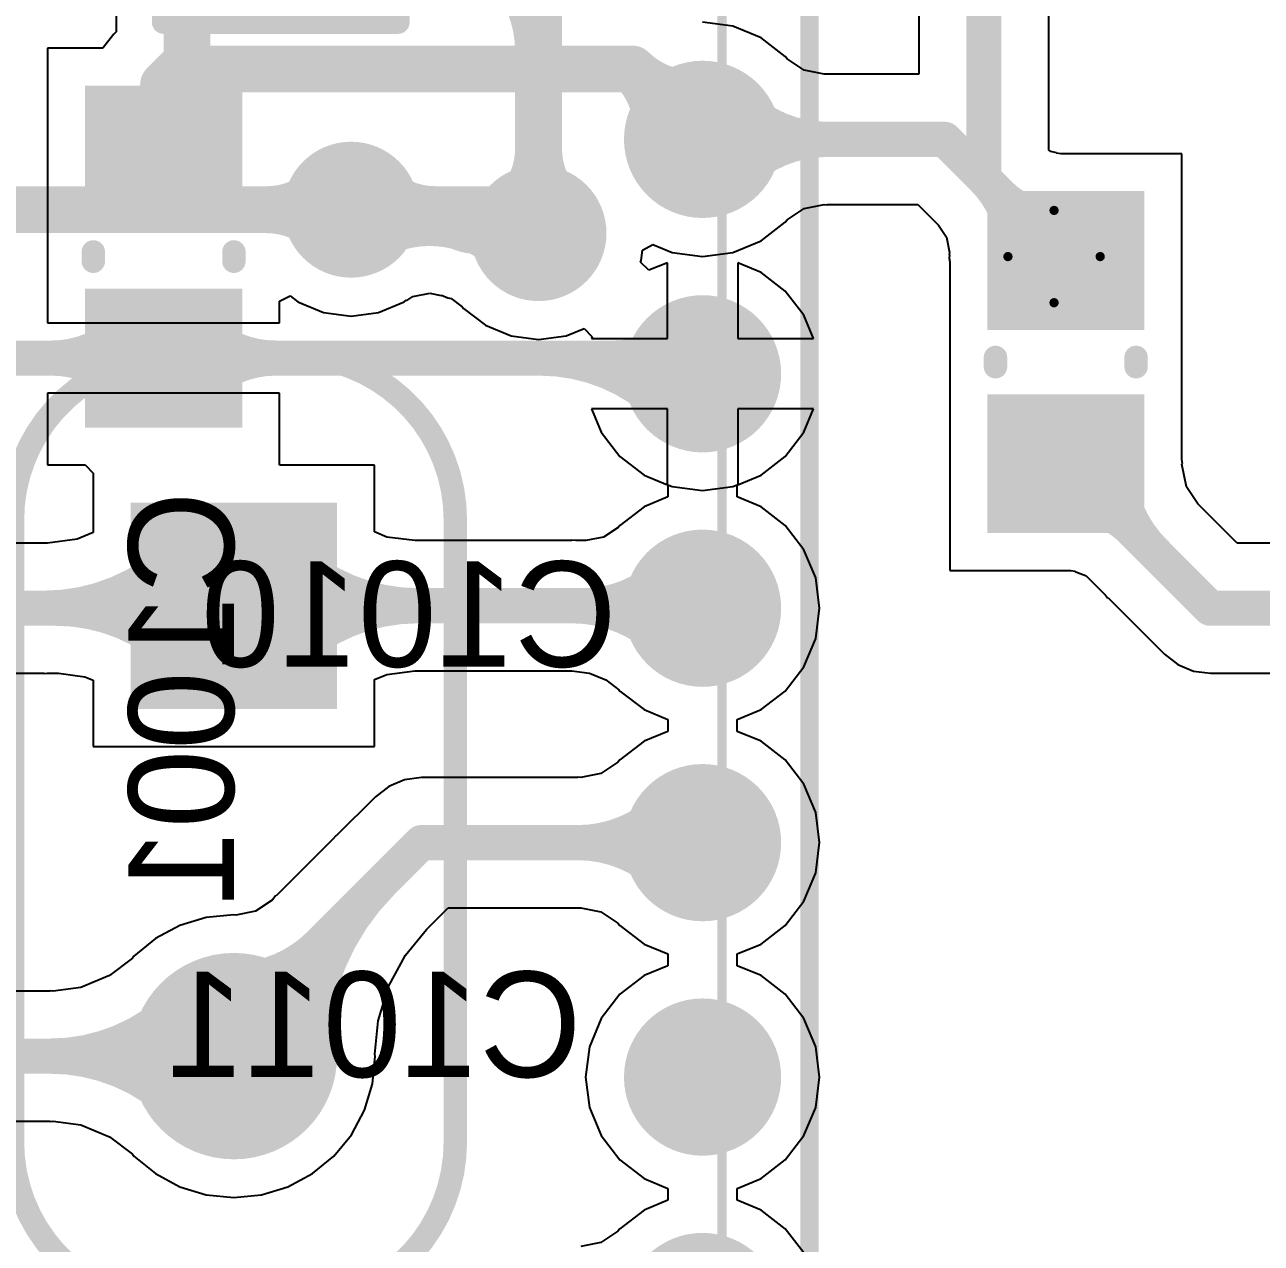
# Model space of a CAD drawing. Extents: x 41 to 201, y 4 to 127.
# Drawn here: x 104.16 to 117.56, y 52.56 to 65.76 of the extents above; entities that cross this region are included whole.
import ezdxf

# ---------------------------------------------------------------- set-up
doc = ezdxf.new("R2010")
doc.units = 0
doc.layers.get('0').update_dxf_attribs({"linetype": 'CONTINUOUS'})
for name, color, linetype in [('BOTTOMLAYER', 5, 'CONTINUOUS'), ('BOTTOMOVERLAY', 54, 'CONTINUOUS'), ('BOTTOMPASTE', 16, 'CONTINUOUS'), ('BOTTOMSOLDER', 6, 'CONTINUOUS'), ('MECHANICAL13', 56, 'CONTINUOUS'), ('MECHANICAL15', 56, 'CONTINUOUS'), ('MULTILAYER', 9, 'CONTINUOUS'), ('TOPLAYER', 1, 'CONTINUOUS'), ('TOPOVERLAY', 2, 'CONTINUOUS'), ('TOPSOLDER', 216, 'CONTINUOUS')]:
    doc.layers.add(name, color=color, linetype=linetype)

# ---------------------------------------------------------------- blocks, each defined once
blk = doc.blocks.new('DIP28_300_100__1')
at = {"layer": 'BOTTOMLAYER', "const_width": 0.75}
for points in [[(14.865, 0, 1), (15.615, 0, 1)], [(17.405, 0, 1), (18.155, 0, 1)], [(19.945, 0, 1), (20.695, 0, 1)], [(22.485, 0, 1), (23.235, 0, 1)], [(25.025, 0, 1), (25.775, 0, 1)], [(27.565, 0, 1), (28.315, 0, 1)]]:
    blk.add_lwpolyline(points, format="xyb", close=True, dxfattribs=at)
at = {"layer": 'BOTTOMSOLDER', "const_width": 0.852}
for points in [[(14.814, 0, 1), (15.666, 0, 1)], [(17.354, 0, 1), (18.206, 0, 1)], [(19.894, 0, 1), (20.746, 0, 1)], [(22.434, 0, 1), (23.286, 0, 1)], [(24.974, 0, 1), (25.826, 0, 1)], [(27.514, 0, 1), (28.366, 0, 1)]]:
    blk.add_lwpolyline(points, format="xyb", close=True, dxfattribs=at)
at = {"layer": 'MECHANICAL13', "const_width": 0.1}
blk.add_lwpolyline([(34.16, 0.21), (-1.14, 0.21)], dxfattribs=at)
at = {"layer": 'MECHANICAL15', "const_width": 0.1}
for points in [[(16.51, 3.31), (16.51, 4.31)], [(17.01, 3.81), (16.01, 3.81)]]:
    blk.add_lwpolyline(points, dxfattribs=at)
at = {"layer": 'MECHANICAL15', "const_width": 0.05}
for points in [[(16.485, 4.31, 1), (16.535, 4.31, 1)], [(15.985, 3.81, 1), (16.035, 3.81, 1)], [(16.985, 3.81, 1), (17.035, 3.81, 1)], [(16.485, 3.31, 1), (16.535, 3.31, 1)]]:
    blk.add_lwpolyline(points, format="xyb", close=True, dxfattribs=at)
at = {"layer": 'MULTILAYER', "const_width": 0.75}
for points in [[(14.865, 0, 1), (15.615, 0, 1)], [(17.405, 0, 1), (18.155, 0, 1)], [(19.945, 0, 1), (20.695, 0, 1)], [(22.485, 0, 1), (23.235, 0, 1)], [(25.025, 0, 1), (25.775, 0, 1)], [(27.565, 0, 1), (28.315, 0, 1)]]:
    blk.add_lwpolyline(points, format="xyb", close=True, dxfattribs=at)
at = {"layer": 'TOPLAYER', "const_width": 0.75}
for points in [[(14.865, 0, 1), (15.615, 0, 1)], [(17.405, 0, 1), (18.155, 0, 1)], [(19.945, 0, 1), (20.695, 0, 1)], [(22.485, 0, 1), (23.235, 0, 1)], [(25.025, 0, 1), (25.775, 0, 1)], [(27.565, 0, 1), (28.315, 0, 1)]]:
    blk.add_lwpolyline(points, format="xyb", close=True, dxfattribs=at)
at = {"layer": 'TOPOVERLAY', "const_width": 0.2}
blk.add_lwpolyline([(34.21, 1.16), (-1.19, 1.16)], dxfattribs=at)
at = {"layer": 'TOPSOLDER', "const_width": 0.852}
for points in [[(14.814, 0, 1), (15.666, 0, 1)], [(17.354, 0, 1), (18.206, 0, 1)], [(19.894, 0, 1), (20.746, 0, 1)], [(22.434, 0, 1), (23.286, 0, 1)], [(24.974, 0, 1), (25.826, 0, 1)], [(27.514, 0, 1), (28.366, 0, 1)]]:
    blk.add_lwpolyline(points, format="xyb", close=True, dxfattribs=at)
blk = doc.blocks.new('HC49_US_THT_8')
at = {"layer": 'BOTTOMLAYER', "const_width": 1.016}
blk.add_lwpolyline([(1.932, 0, 1), (2.948, 0, 1)], format="xyb", close=True, dxfattribs=at)
at = {"layer": 'BOTTOMLAYER'}
blk.add_solid([(-3.456, -1.016), (-1.424, -1.016), (-3.456, 1.016), (-1.424, 1.016)], dxfattribs=at)
at = {"layer": 'BOTTOMSOLDER', "const_width": 1.118}
blk.add_lwpolyline([(1.881, 0, 1), (2.999, 0, 1)], format="xyb", close=True, dxfattribs=at)
at = {"layer": 'BOTTOMSOLDER'}
blk.add_solid([(-3.558, -1.118), (-1.322, -1.118), (-3.558, 1.118), (-1.322, 1.118)], dxfattribs=at)
at = {"layer": 'MULTILAYER', "const_width": 1.016}
blk.add_lwpolyline([(1.932, 0, 1), (2.948, 0, 1)], format="xyb", close=True, dxfattribs=at)
at = {"layer": 'MULTILAYER'}
blk.add_solid([(-3.456, -1.016), (-1.424, -1.016), (-3.456, 1.016), (-1.424, 1.016)], dxfattribs=at)
at = {"layer": 'TOPLAYER', "const_width": 1.016}
blk.add_lwpolyline([(1.932, 0, 1), (2.948, 0, 1)], format="xyb", close=True, dxfattribs=at)
at = {"layer": 'TOPLAYER'}
blk.add_solid([(-3.456, -1.016), (-1.424, -1.016), (-3.456, 1.016), (-1.424, 1.016)], dxfattribs=at)
at = {"layer": 'TOPOVERLAY', "const_width": 0.254}
for points in [[(-5.15, 0.622, -0.414214), (-3.372, 2.4)], [(3.372, 2.4, -0.414214), (5.15, 0.622)], [(-3.372, -2.4, -0.414214), (-5.15, -0.622)], [(5.15, -0.622, -0.414214), (3.372, -2.4)]]:
    blk.add_lwpolyline(points, format="xyb", dxfattribs=at)
for points in [[(3.372, 2.4), (-3.372, 2.4)], [(-5.15, -0.622), (-5.15, 0.622)], [(5.15, -0.622), (5.15, 0.622)], [(3.372, -2.4), (-3.372, -2.4)]]:
    blk.add_lwpolyline(points, dxfattribs=at)
at = {"layer": 'TOPOVERLAY', "const_width": 0.127}
for points in [[(-3.435, 2.4, 1), (-3.308, 2.4, 1)], [(-3.435, 2.4, 1), (-3.308, 2.4, 1)], [(3.308, 2.4, 1), (3.435, 2.4, 1)], [(3.308, 2.4, 1), (3.435, 2.4, 1)], [(-5.213, 0.622, 1), (-5.086, 0.622, 1)], [(-5.213, 0.622, 1), (-5.086, 0.622, 1)], [(5.086, 0.622, 1), (5.213, 0.622, 1)], [(5.086, 0.622, 1), (5.213, 0.622, 1)], [(-5.213, -0.622, 1), (-5.086, -0.622, 1)], [(-5.213, -0.622, 1), (-5.086, -0.622, 1)], [(5.086, -0.622, 1), (5.213, -0.622, 1)], [(5.086, -0.622, 1), (5.213, -0.622, 1)], [(-3.435, -2.4, 1), (-3.308, -2.4, 1)], [(-3.435, -2.4, 1), (-3.308, -2.4, 1)], [(3.308, -2.4, 1), (3.435, -2.4, 1)], [(3.308, -2.4, 1), (3.435, -2.4, 1)]]:
    blk.add_lwpolyline(points, format="xyb", close=True, dxfattribs=at)
at = {"layer": 'TOPSOLDER', "const_width": 1.118}
blk.add_lwpolyline([(1.881, 0, 1), (2.999, 0, 1)], format="xyb", close=True, dxfattribs=at)
at = {"layer": 'TOPSOLDER'}
blk.add_solid([(-3.558, -1.118), (-1.322, -1.118), (-3.558, 1.118), (-1.322, 1.118)], dxfattribs=at)
blk = doc.blocks.new('0805C_B_15')
at = {"layer": 'BOTTOMLAYER'}
for points in [[(-0.45, -0.75), (-0.45, 0.75), (-1.75, -0.75), (-1.75, 0.75)], [(1.75, -0.75), (1.75, 0.75), (0.45, -0.75), (0.45, 0.75)]]:
    blk.add_solid(points, dxfattribs=at)
at = {"layer": 'BOTTOMOVERLAY', "const_width": 0.254}
for points in [[(-0.051, 0.762), (0.051, 0.762)], [(-0.051, -0.762), (0.051, -0.762)]]:
    blk.add_lwpolyline(points, dxfattribs=at)
at = {"layer": 'BOTTOMOVERLAY', "const_width": 0.127}
for points in [[(-0.114, 0.762, 1), (0.013, 0.762, 1)], [(-0.013, 0.762, 1), (0.114, 0.762, 1)], [(-0.114, -0.762, 1), (0.013, -0.762, 1)], [(-0.013, -0.762, 1), (0.114, -0.762, 1)]]:
    blk.add_lwpolyline(points, format="xyb", close=True, dxfattribs=at)
at = {"layer": 'BOTTOMPASTE'}
for points in [[(-0.45, -0.75), (-0.45, 0.75), (-1.75, -0.75), (-1.75, 0.75)], [(1.75, -0.75), (1.75, 0.75), (0.45, -0.75), (0.45, 0.75)]]:
    blk.add_solid(points, dxfattribs=at)
at = {"layer": 'BOTTOMSOLDER'}
for points in [[(-0.348, -0.852), (-0.348, 0.852), (-1.852, -0.852), (-1.852, 0.852)], [(1.852, -0.852), (1.852, 0.852), (0.348, -0.852), (0.348, 0.852)]]:
    blk.add_solid(points, dxfattribs=at)
blk = doc.blocks.new('0805L_B_20')
at = {"layer": 'BOTTOMLAYER'}
for points in [[(-0.45, -0.75), (-0.45, 0.75), (-1.75, -0.75), (-1.75, 0.75)], [(1.75, -0.75), (1.75, 0.75), (0.45, -0.75), (0.45, 0.75)]]:
    blk.add_solid(points, dxfattribs=at)
at = {"layer": 'BOTTOMOVERLAY', "const_width": 0.254}
for points in [[(0.051, 0.762), (-0.051, 0.762)], [(0.051, -0.762), (-0.051, -0.762)]]:
    blk.add_lwpolyline(points, dxfattribs=at)
at = {"layer": 'BOTTOMOVERLAY', "const_width": 0.127}
for points in [[(-0.114, 0.762, 1), (0.013, 0.762, 1)], [(-0.013, 0.762, 1), (0.114, 0.762, 1)], [(-0.114, -0.762, 1), (0.013, -0.762, 1)], [(-0.013, -0.762, 1), (0.114, -0.762, 1)]]:
    blk.add_lwpolyline(points, format="xyb", close=True, dxfattribs=at)
at = {"layer": 'BOTTOMPASTE'}
for points in [[(-0.45, -0.75), (-0.45, 0.75), (-1.75, -0.75), (-1.75, 0.75)], [(1.75, -0.75), (1.75, 0.75), (0.45, -0.75), (0.45, 0.75)]]:
    blk.add_solid(points, dxfattribs=at)
at = {"layer": 'BOTTOMSOLDER'}
for points in [[(-0.348, -0.852), (-0.348, 0.852), (-1.852, -0.852), (-1.852, 0.852)], [(1.852, -0.852), (1.852, 0.852), (0.348, -0.852), (0.348, 0.852)]]:
    blk.add_solid(points, dxfattribs=at)
blk = doc.blocks.new('H______6_1_8_5___47')
at = {"layer": 'TOPOVERLAY', "const_width": 0.254}
for points in [[(13.97, 1.27), (1.27, 1.27)], [(13.97, -1.27), (13.97, 1.27)], [(13.97, -1.27), (1.27, -1.27)]]:
    blk.add_lwpolyline(points, dxfattribs=at)
at = {"layer": 'TOPOVERLAY', "const_width": 0.127}
for points in [[(13.9065, 1.27, 1), (14.0335, 1.27, 1)], [(13.9065, 1.27, 1), (14.0335, 1.27, 1)], [(13.9065, -1.27, 1), (14.0335, -1.27, 1)], [(13.9065, -1.27, 1), (14.0335, -1.27, 1)]]:
    blk.add_lwpolyline(points, format="xyb", close=True, dxfattribs=at)

msp = doc.modelspace()

# ---------------------------------------------------------------- linework, layer by layer
at = {"layer": 'BOTTOMLAYER'}
for p, q in [((113.849, 76.228), (113.849, 65.221)), ((115.259, 64.398), (115.259, 76.228)), ((105.149, 66.04), (105.149, 65.68)), ((105.149, 65.68), (105.121, 65.651)), ((111.834, 65.742), (111.506, 65.785)), ((112.14, 65.615), (111.834, 65.742)), ((105.121, 65.651), (105.007, 65.504)), ((112.403, 65.413), (112.14, 65.615)), ((105.007, 65.504), (104.406, 65.504)), ((104.406, 65.504), (104.406, 63.188)), ((112.423, 65.387), (112.403, 65.413)), ((112.607, 65.264), (112.423, 65.387)), ((112.824, 65.221), (112.607, 65.264)), ((112.857, 65.224), (112.824, 65.221)), ((112.857, 65.221), (112.857, 65.224)), ((113.849, 65.221), (112.857, 65.221)), ((115.282, 64.383), (115.259, 64.398)), ((115.343, 64.371), (115.282, 64.383)), ((115.343, 64.367), (115.343, 64.371)), ((115.389, 64.361), (115.343, 64.367)), ((116.701, 64.361), (115.389, 64.361)), ((116.701, 62.045), (116.701, 64.361)), ((112.607, 63.768), (112.824, 63.811)), ((112.824, 63.811), (112.857, 63.808)), ((112.857, 63.808), (112.857, 63.811)), ((112.857, 63.811), (113.838, 63.811)), ((113.838, 63.811), (114.056, 63.594)), ((112.423, 63.645), (112.607, 63.768)), ((112.14, 63.417), (112.403, 63.619)), ((112.403, 63.619), (112.423, 63.645)), ((114.056, 63.594), (114.056, 63.594)), ((114.056, 63.594), (114.062, 63.588)), ((114.062, 63.588), (114.15, 63.455)), ((111.834, 63.29), (112.14, 63.417)), ((114.15, 63.455), (114.183, 63.291)), ((110.842, 63.202), (110.856, 63.314)), ((110.856, 63.314), (110.966, 63.378)), ((110.966, 63.378), (111.178, 63.29)), ((111.178, 63.29), (111.506, 63.247)), ((111.506, 63.247), (111.834, 63.29)), ((114.183, 63.291), (114.178, 63.267)), ((114.178, 63.267), (114.178, 63.267)), ((114.178, 63.267), (114.184, 63.261)), ((104.406, 63.188), (104.406, 62.527)), ((110.835, 63.187), (110.842, 63.202)), ((110.925, 63.097), (110.835, 63.187)), ((111.125, 63.18), (110.925, 63.097)), ((111.125, 62.357), (111.125, 63.18)), ((112.14, 63.075), (111.887, 63.18)), ((111.887, 63.18), (111.887, 62.357)), ((114.184, 63.261), (114.18, 63.228)), ((114.18, 63.228), (114.185, 63.188)), ((114.185, 63.188), (114.185, 62.045)), ((112.403, 62.873), (112.14, 63.075)), ((112.605, 62.61), (112.403, 62.873)), ((106.922, 62.764), (107.036, 62.82)), ((106.922, 62.527), (106.922, 62.764)), ((107.036, 62.82), (107.12, 62.756)), ((107.12, 62.756), (107.398, 62.64)), ((107.994, 62.64), (108.272, 62.756)), ((108.272, 62.756), (108.294, 62.772)), ((108.294, 62.772), (108.302, 62.77)), ((108.302, 62.77), (108.366, 62.813)), ((108.302, 62.77), (108.302, 62.77)), ((108.366, 62.813), (108.55, 62.85)), ((108.55, 62.85), (108.672, 62.825)), ((108.672, 62.825), (108.676, 62.827)), ((108.672, 62.825), (108.672, 62.825)), ((108.672, 62.825), (108.672, 62.825)), ((108.672, 62.825), (108.672, 62.825)), ((108.672, 62.825), (108.672, 62.825)), ((108.672, 62.825), (108.672, 62.825)), ((108.676, 62.827), (108.676, 62.827)), ((108.676, 62.827), (108.746, 62.798)), ((108.746, 62.798), (108.781, 62.793)), ((108.781, 62.793), (108.899, 62.703)), ((107.398, 62.64), (107.696, 62.601)), ((107.696, 62.601), (107.994, 62.64)), ((108.899, 62.703), (108.913, 62.685)), ((108.913, 62.685), (109.152, 62.502)), ((112.71, 62.357), (112.605, 62.61)), ((104.406, 62.527), (106.922, 62.527)), ((109.152, 62.502), (109.43, 62.386)), ((110.026, 62.386), (110.221, 62.467)), ((110.221, 62.467), (110.31, 62.377)), ((109.43, 62.386), (109.728, 62.347)), ((109.728, 62.347), (110.026, 62.386)), ((110.31, 62.377), (110.302, 62.357)), ((110.302, 62.357), (111.125, 62.357)), ((111.887, 62.357), (112.71, 62.357)), ((114.185, 62.045), (114.185, 59.845)), ((116.701, 61.049), (116.701, 62.045)), ((106.922, 61.765), (104.406, 61.765)), ((104.406, 61.765), (104.406, 60.988)), ((106.922, 61.077), (106.922, 61.765)), ((111.125, 61.595), (110.302, 61.595)), ((110.302, 61.595), (110.407, 61.342)), ((111.125, 60.772), (111.125, 61.595)), ((112.71, 61.595), (111.887, 61.595)), ((111.887, 61.595), (111.887, 60.772)), ((112.605, 61.342), (112.71, 61.595)), ((110.407, 61.342), (110.609, 61.079)), ((112.403, 61.079), (112.605, 61.342)), ((104.406, 60.988), (104.812, 60.988)), ((104.812, 60.988), (104.902, 60.898)), ((106.922, 60.988), (106.922, 61.077)), ((106.922, 61.077), (106.922, 61.077)), ((106.922, 61.077), (106.922, 61.077)), ((106.923, 60.987), (106.922, 60.988)), ((107.95, 60.987), (106.923, 60.987)), ((107.95, 60.263), (107.95, 60.987)), ((110.609, 61.079), (110.872, 60.877)), ((112.14, 60.877), (112.403, 61.079)), ((116.707, 61.003), (116.701, 61.049)), ((116.702, 60.997), (116.707, 61.003)), ((116.751, 60.753), (116.702, 60.997)), ((116.707, 61.003), (116.707, 61.003)), ((104.902, 60.898), (104.902, 60.255)), ((110.872, 60.877), (111.125, 60.772)), ((111.887, 60.772), (112.14, 60.877)), ((111.178, 60.75), (111.131, 60.769)), ((111.131, 60.769), (111.131, 60.642)), ((111.506, 60.707), (111.178, 60.75)), ((111.834, 60.75), (111.506, 60.707)), ((111.881, 60.769), (111.834, 60.75)), ((111.881, 60.642), (111.881, 60.769)), ((116.875, 60.567), (116.751, 60.753)), ((111.131, 60.642), (110.872, 60.535)), ((112.14, 60.535), (111.881, 60.642)), ((110.872, 60.535), (110.609, 60.333)), ((112.403, 60.333), (112.14, 60.535)), ((117.302, 60.141), (116.875, 60.567)), ((110.609, 60.333), (110.592, 60.312)), ((112.605, 60.07), (112.403, 60.333)), ((104.727, 60.183), (104.407, 60.141)), ((104.902, 60.255), (104.727, 60.183)), ((108.084, 60.207), (107.95, 60.263)), ((108.386, 60.168), (108.084, 60.207)), ((110.434, 60.206), (110.241, 60.168)), ((110.592, 60.312), (110.434, 60.206)), ((104.407, 60.141), (103.774, 60.141)), ((108.39, 60.168), (108.386, 60.168)), ((108.419, 60.17), (108.39, 60.168)), ((108.419, 60.168), (108.419, 60.17)), ((110.09, 60.168), (108.419, 60.168)), ((110.134, 60.168), (110.09, 60.172)), ((110.09, 60.172), (110.09, 60.168)), ((110.241, 60.168), (110.134, 60.168)), ((112.732, 59.764), (112.605, 60.07)), ((117.775, 60.141), (117.302, 60.141)), ((114.185, 59.845), (115.497, 59.845)), ((115.497, 59.845), (115.543, 59.839)), ((115.543, 59.839), (115.543, 59.835)), ((115.543, 59.835), (115.543, 59.835)), ((115.543, 59.835), (115.543, 59.835)), ((115.543, 59.835), (115.543, 59.835)), ((115.543, 59.835), (115.543, 59.835)), ((115.543, 59.835), (115.543, 59.835)), ((115.543, 59.835), (115.543, 59.835)), ((115.543, 59.835), (115.571, 59.824)), ((115.571, 59.824), (115.656, 59.789)), ((115.656, 59.789), (115.656, 59.789)), ((115.656, 59.789), (115.656, 59.789)), ((115.656, 59.789), (115.656, 59.789)), ((115.656, 59.789), (115.656, 59.789)), ((115.656, 59.789), (115.661, 59.789)), ((115.661, 59.789), (115.661, 59.789)), ((115.661, 59.789), (115.872, 59.578)), ((112.775, 59.436), (112.732, 59.764)), ((115.872, 59.578), (115.897, 59.547)), ((115.897, 59.547), (115.897, 59.547)), ((115.897, 59.547), (115.903, 59.547)), ((115.903, 59.547), (116.512, 58.938)), ((112.732, 59.108), (112.775, 59.436)), ((112.605, 58.802), (112.732, 59.108)), ((116.512, 58.938), (116.658, 58.826)), ((103.774, 58.731), (104.368, 58.731)), ((104.368, 58.731), (104.368, 58.729)), ((104.368, 58.729), (104.401, 58.731)), ((104.401, 58.731), (104.526, 58.731)), ((104.526, 58.731), (104.809, 58.694)), ((107.95, 58.663), (108.084, 58.719)), ((108.084, 58.719), (108.386, 58.758)), ((108.386, 58.758), (108.39, 58.758)), ((108.39, 58.758), (108.419, 58.756)), ((108.419, 58.756), (108.419, 58.758)), ((108.419, 58.758), (110.09, 58.758)), ((110.09, 58.758), (110.09, 58.758)), ((110.09, 58.758), (110.281, 58.733)), ((110.281, 58.733), (110.459, 58.659)), ((112.403, 58.539), (112.605, 58.802)), ((116.658, 58.826), (116.828, 58.755)), ((116.828, 58.755), (117.01, 58.731)), ((117.01, 58.731), (117.775, 58.731)), ((104.809, 58.694), (104.902, 58.656)), ((104.902, 58.656), (104.902, 57.939)), ((107.95, 57.939), (107.95, 58.663)), ((110.459, 58.659), (110.598, 58.552)), ((110.598, 58.552), (110.609, 58.539)), ((110.609, 58.539), (110.872, 58.337)), ((112.14, 58.337), (112.403, 58.539)), ((110.872, 58.337), (111.131, 58.229)), ((111.881, 58.229), (112.14, 58.337)), ((111.131, 58.229), (111.131, 58.102)), ((111.881, 58.102), (111.881, 58.229)), ((111.131, 58.102), (110.872, 57.995)), ((112.14, 57.995), (111.881, 58.102)), ((104.902, 57.939), (107.95, 57.939)), ((110.872, 57.995), (110.609, 57.793)), ((112.403, 57.793), (112.14, 57.995)), ((110.609, 57.793), (110.589, 57.767)), ((112.605, 57.53), (112.403, 57.793)), ((110.405, 57.644), (110.188, 57.601)), ((110.589, 57.767), (110.405, 57.644)), ((108.106, 57.506), (107.96, 57.394)), ((108.276, 57.577), (108.106, 57.506)), ((108.458, 57.601), (108.276, 57.577)), ((110.155, 57.601), (108.458, 57.601)), ((110.188, 57.601), (110.155, 57.604)), ((110.155, 57.604), (110.155, 57.601)), ((112.732, 57.224), (112.605, 57.53)), ((107.96, 57.394), (107.536, 56.97)), ((112.775, 56.896), (112.732, 57.224)), ((107.533, 56.973), (107.496, 56.931)), ((107.536, 56.97), (107.533, 56.973)), ((107.496, 56.931), (106.885, 56.32)), ((112.732, 56.568), (112.775, 56.896)), ((112.605, 56.262), (112.732, 56.568)), ((106.881, 56.324), (106.843, 56.278)), ((106.885, 56.32), (106.881, 56.324)), ((106.839, 56.273), (106.661, 56.155)), ((106.843, 56.278), (106.839, 56.273)), ((108.512, 55.954), (108.75, 56.191)), ((108.75, 56.191), (110.155, 56.191)), ((110.155, 56.191), (110.155, 56.188)), ((110.155, 56.188), (110.188, 56.191)), ((110.188, 56.191), (110.405, 56.148)), ((112.403, 55.999), (112.605, 56.262)), ((106.127, 56.085), (105.84, 55.998)), ((106.426, 56.114), (106.127, 56.085)), ((106.448, 56.112), (106.426, 56.114)), ((106.661, 56.155), (106.448, 56.112)), ((110.405, 56.148), (110.589, 56.025)), ((105.84, 55.998), (105.575, 55.856)), ((108.285, 55.677), (108.512, 55.954)), ((110.589, 56.025), (110.609, 55.999)), ((110.609, 55.999), (110.872, 55.797)), ((112.14, 55.797), (112.403, 55.999)), ((105.575, 55.856), (105.343, 55.666)), ((110.872, 55.797), (111.131, 55.69)), ((111.881, 55.69), (112.14, 55.797)), ((105.327, 55.646), (105.079, 55.456)), ((105.343, 55.666), (105.327, 55.646)), ((108.103, 55.337), (108.285, 55.677)), ((111.131, 55.69), (111.131, 55.562)), ((111.881, 55.562), (111.881, 55.69)), ((111.131, 55.562), (110.872, 55.455)), ((112.14, 55.455), (111.881, 55.562)), ((105.079, 55.456), (104.768, 55.327)), ((110.872, 55.455), (110.609, 55.253)), ((112.403, 55.253), (112.14, 55.455)), ((104.433, 55.288), (103.832, 55.288)), ((104.462, 55.288), (104.433, 55.29)), ((104.433, 55.29), (104.433, 55.288)), ((104.466, 55.288), (104.462, 55.288)), ((104.768, 55.327), (104.466, 55.288)), ((107.991, 54.967), (108.103, 55.337)), ((110.609, 55.253), (110.407, 54.99)), ((112.605, 54.99), (112.403, 55.253)), ((107.955, 54.604), (107.991, 54.967)), ((110.407, 54.99), (110.28, 54.684)), ((112.732, 54.684), (112.605, 54.99)), ((107.928, 54.284), (107.957, 54.583)), ((107.957, 54.583), (107.955, 54.604)), ((110.28, 54.684), (110.237, 54.356)), ((112.775, 54.356), (112.732, 54.684)), ((107.841, 53.997), (107.928, 54.284)), ((110.237, 54.356), (110.28, 54.028)), ((112.732, 54.028), (112.775, 54.356)), ((110.28, 54.028), (110.407, 53.722)), ((112.605, 53.722), (112.732, 54.028)), ((107.699, 53.732), (107.841, 53.997)), ((103.856, 53.878), (104.433, 53.878)), ((104.433, 53.878), (104.433, 53.876)), ((104.433, 53.876), (104.462, 53.878)), ((104.462, 53.878), (104.466, 53.878)), ((104.466, 53.878), (104.768, 53.839)), ((104.768, 53.839), (105.079, 53.71)), ((105.079, 53.71), (105.327, 53.52)), ((107.509, 53.5), (107.699, 53.732)), ((110.407, 53.722), (110.609, 53.459)), ((112.403, 53.459), (112.605, 53.722)), ((105.327, 53.52), (105.343, 53.5)), ((105.343, 53.5), (105.575, 53.31)), ((107.277, 53.31), (107.509, 53.5)), ((110.609, 53.459), (110.872, 53.257)), ((112.14, 53.257), (112.403, 53.459)), ((105.575, 53.31), (105.84, 53.168)), ((107.012, 53.168), (107.277, 53.31)), ((110.872, 53.257), (111.131, 53.15)), ((111.881, 53.15), (112.14, 53.257)), ((105.84, 53.168), (106.127, 53.081)), ((106.127, 53.081), (106.426, 53.052)), ((106.426, 53.052), (106.725, 53.081)), ((106.725, 53.081), (107.012, 53.168)), ((111.131, 53.15), (111.131, 53.022)), ((111.881, 53.022), (111.881, 53.15)), ((111.131, 53.022), (110.872, 52.915)), ((112.14, 52.915), (111.881, 53.022)), ((110.872, 52.915), (110.609, 52.713)), ((112.403, 52.713), (112.14, 52.915)), ((110.589, 52.687), (110.405, 52.564)), ((110.609, 52.713), (110.589, 52.687)), ((112.605, 52.45), (112.403, 52.713)), ((110.405, 52.564), (110.188, 52.521))]:
    msp.add_line(p, q, dxfattribs=at)
for points, const_width in [([(114.554, 64.092), (114.554, 77.386)], 0.381), ([(105.918, 65.362), (105.918, 66.04)], 0.508), ([(105.834, 65.278), (105.918, 65.362)], 0.508), ([(105.664, 65.108), (105.834, 65.278)], 0.508), ([(105.834, 65.278), (110.744, 65.278)], 0.508), ([(110.744, 65.278), (111.506, 64.516)], 0.508), ([(105.664, 64.346), (105.664, 65.108)], 0.508), ([(111.506, 64.516), (114.13, 64.516)], 0.381), ([(114.13, 64.516), (114.554, 64.092)], 0.381), ([(114.554, 64.092), (115.443, 63.203)], 0.381), ([(107.696, 63.754), (109.474, 63.754)], 0.508), ([(102.616, 62.146), (105.664, 62.146)], 0.381), ([(105.664, 62.146), (111.336, 62.146)], 0.381), ([(111.336, 62.146), (111.506, 61.976)], 0.381), ([(115.443, 61.003), (117.01, 59.436)], 0.381), ([(106.426, 59.463), (111.479, 59.463)], 0.381), ([(102.616, 59.436), (106.399, 59.436)], 0.381), ([(117.01, 59.436), (119.126, 59.436)], 0.381), ([(106.426, 54.864), (108.458, 56.896)], 0.381), ([(108.458, 56.896), (111.506, 56.896)], 0.381), ([(102.77, 54.583), (106.426, 54.583)], 0.381)]:
    msp.add_lwpolyline(points, dxfattribs=dict(at, const_width=const_width))
for points, const_width in [([(105.791, 65.362, 1), (106.045, 65.362, 1)], 0.254), ([(105.791, 65.362, 1), (106.045, 65.362, 1)], 0.254), ([(105.707, 65.278, 1), (105.961, 65.278, 1)], 0.254), ([(105.707, 65.278, 1), (105.961, 65.278, 1)], 0.254), ([(105.707, 65.278, 1), (105.961, 65.278, 1)], 0.254), ([(110.617, 65.278, 1), (110.871, 65.278, 1)], 0.254), ([(110.617, 65.278, 1), (110.871, 65.278, 1)], 0.254), ([(110.617, 65.278, 1), (110.871, 65.278, 1)], 0.254), ([(110.617, 65.278, 1), (110.871, 65.278, 1)], 0.254), ([(110.617, 65.278, 1), (110.871, 65.278, 1)], 0.254), ([(110.617, 65.278, 1), (110.871, 65.278, 1)], 0.254), ([(110.617, 65.278, 1), (110.871, 65.278, 1)], 0.254), ([(110.617, 65.278, 1), (110.871, 65.278, 1)], 0.254), ([(110.617, 65.278, 1), (110.871, 65.278, 1)], 0.254), ([(110.617, 65.278, 1), (110.871, 65.278, 1)], 0.254), ([(105.537, 65.108, 1), (105.791, 65.108, 1)], 0.254), ([(105.537, 65.108, 1), (105.791, 65.108, 1)], 0.254), ([(105.537, 65.108, 1), (105.791, 65.108, 1)], 0.254), ([(105.537, 65.108, 1), (105.791, 65.108, 1)], 0.254), ([(105.537, 65.108, 1), (105.791, 65.108, 1)], 0.254), ([(105.537, 65.108, 1), (105.791, 65.108, 1)], 0.254), ([(111.338, 65.01, 1), (111.592, 65.01, 1)], 0.254), ([(111.341, 65.011, 1), (111.595, 65.011, 1)], 0.254), ([(111.341, 65.011, 1), (111.595, 65.011, 1)], 0.254), ([(111.344, 65.011, 1), (111.598, 65.011, 1)], 0.254), ([(111.806, 64.912, 1), (111.997, 64.912, 1)], 0.191), ([(105.309, 64.67, 1), (105.563, 64.67, 1)], 0.254), ([(105.309, 64.67, 1), (105.563, 64.67, 1)], 0.254), ([(105.765, 64.67, 1), (106.019, 64.67, 1)], 0.254), ([(105.765, 64.67, 1), (106.019, 64.67, 1)], 0.254), ([(110.884, 64.554, 1), (111.138, 64.554, 1)], 0.254), ([(110.884, 64.554, 1), (111.138, 64.554, 1)], 0.254), ([(110.884, 64.551, 1), (111.138, 64.551, 1)], 0.254), ([(110.885, 64.557, 1), (111.139, 64.557, 1)], 0.254), ([(111.379, 64.516, 1), (111.633, 64.516, 1)], 0.254), ([(111.411, 64.516, 1), (111.601, 64.516, 1)], 0.191), ([(112.761, 64.516, 1), (112.952, 64.516, 1)], 0.191), ([(112.761, 64.516, 1), (112.952, 64.516, 1)], 0.191), ([(114.035, 64.516, 1), (114.225, 64.516, 1)], 0.191), ([(114.035, 64.516, 1), (114.225, 64.516, 1)], 0.191), ([(105.537, 64.346, 1), (105.791, 64.346, 1)], 0.254), ([(107.379, 63.754, 1), (108.013, 63.754, 1)], 0.635), ([(107.838, 64.023, 1), (108.092, 64.023, 1)], 0.254), ([(107.838, 64.023, 1), (108.092, 64.023, 1)], 0.254), ([(111.806, 64.12, 1), (111.997, 64.12, 1)], 0.191), ([(114.459, 64.092, 1), (114.649, 64.092, 1)], 0.191), ([(114.459, 64.092, 1), (114.649, 64.092, 1)], 0.191), ([(114.459, 64.092, 1), (114.649, 64.092, 1)], 0.191), ([(114.459, 64.092, 1), (114.649, 64.092, 1)], 0.191), ([(109.41, 63.5, 1), (110.046, 63.5, 1)], 0.635), ([(114.634, 63.917, 1), (114.825, 63.917, 1)], 0.191), ([(107.569, 63.754, 1), (107.823, 63.754, 1)], 0.254), ([(108.068, 63.754, 1), (108.322, 63.754, 1)], 0.254), ([(108.068, 63.754, 1), (108.322, 63.754, 1)], 0.254), ([(108.489, 63.754, 1), (108.743, 63.754, 1)], 0.254), ([(108.489, 63.754, 1), (108.743, 63.754, 1)], 0.254), ([(108.489, 63.754, 1), (108.743, 63.754, 1)], 0.254), ([(108.489, 63.754, 1), (108.743, 63.754, 1)], 0.254), ([(109.287, 63.716, 1), (109.541, 63.716, 1)], 0.254), ([(109.347, 63.754, 1), (109.601, 63.754, 1)], 0.254), ([(108.715, 63.587, 1), (108.969, 63.587, 1)], 0.254), ([(108.745, 63.572, 1), (108.999, 63.572, 1)], 0.254), ([(108.745, 63.572, 1), (108.999, 63.572, 1)], 0.254), ([(108.745, 63.572, 1), (108.999, 63.572, 1)], 0.254), ([(115.248, 63.662, 1), (115.438, 63.662, 1)], 0.191), ([(107.769, 63.43, 1), (108.023, 63.43, 1)], 0.254), ([(107.769, 63.43, 1), (108.023, 63.43, 1)], 0.254), ([(107.769, 63.43, 1), (108.023, 63.43, 1)], 0.254), ([(107.838, 63.485, 1), (108.092, 63.485, 1)], 0.254), ([(107.838, 63.485, 1), (108.092, 63.485, 1)], 0.254), ([(109.332, 63.231, 1), (109.586, 63.231, 1)], 0.254), ([(109.332, 63.231, 1), (109.586, 63.231, 1)], 0.254), ([(114.789, 63.228, 1), (114.979, 63.228, 1)], 0.191), ([(115.348, 63.203, 1), (115.538, 63.203, 1)], 0.191), ([(105.144, 62.471, 1), (105.334, 62.471, 1)], 0.191), ([(105.144, 62.471, 1), (105.334, 62.471, 1)], 0.191), ([(105.994, 62.471, 1), (106.184, 62.471, 1)], 0.191), ([(105.994, 62.471, 1), (106.184, 62.471, 1)], 0.191), ([(111.015, 62.372, 1), (111.206, 62.372, 1)], 0.191), ([(111.015, 62.372, 1), (111.206, 62.372, 1)], 0.191), ([(104.359, 62.146, 1), (104.55, 62.146, 1)], 0.191), ([(104.359, 62.146, 1), (104.55, 62.146, 1)], 0.191), ([(104.359, 62.146, 1), (104.55, 62.146, 1)], 0.191), ([(104.359, 62.146, 1), (104.55, 62.146, 1)], 0.191), ([(105.569, 62.146, 1), (105.759, 62.146, 1)], 0.191), ([(105.569, 62.146, 1), (105.759, 62.146, 1)], 0.191), ([(106.778, 62.146, 1), (106.969, 62.146, 1)], 0.191), ([(106.778, 62.146, 1), (106.969, 62.146, 1)], 0.191), ([(106.778, 62.146, 1), (106.969, 62.146, 1)], 0.191), ([(106.778, 62.146, 1), (106.969, 62.146, 1)], 0.191), ([(109.65, 62.146, 1), (109.84, 62.146, 1)], 0.191), ([(109.65, 62.146, 1), (109.84, 62.146, 1)], 0.191), ([(110.47, 62.146, 1), (110.661, 62.146, 1)], 0.191), ([(110.47, 62.146, 1), (110.661, 62.146, 1)], 0.191), ([(110.569, 62.146, 1), (110.76, 62.146, 1)], 0.191), ([(110.569, 62.146, 1), (110.76, 62.146, 1)], 0.191), ([(111.241, 62.146, 1), (111.431, 62.146, 1)], 0.191), ([(111.241, 62.146, 1), (111.431, 62.146, 1)], 0.191), ([(111.411, 61.976, 1), (111.601, 61.976, 1)], 0.191), ([(105.144, 61.821, 1), (105.334, 61.821, 1)], 0.191), ([(105.144, 61.821, 1), (105.334, 61.821, 1)], 0.191), ([(105.994, 61.821, 1), (106.184, 61.821, 1)], 0.191), ([(105.994, 61.821, 1), (106.184, 61.821, 1)], 0.191), ([(111.285, 61.85, 1), (111.475, 61.85, 1)], 0.191), ([(111.285, 61.85, 1), (111.475, 61.85, 1)], 0.191), ([(111.015, 61.58, 1), (111.206, 61.58, 1)], 0.191), ([(111.015, 61.58, 1), (111.206, 61.58, 1)], 0.191), ([(115.348, 61.003, 1), (115.538, 61.003, 1)], 0.191), ([(115.907, 61.003, 1), (116.098, 61.003, 1)], 0.191), ([(115.448, 60.544, 1), (115.638, 60.544, 1)], 0.191), ([(116.061, 60.289, 1), (116.252, 60.289, 1)], 0.191), ([(105.747, 60.047, 1), (105.938, 60.047, 1)], 0.191), ([(106.914, 60.047, 1), (107.105, 60.047, 1)], 0.191), ([(116.303, 60.048, 1), (116.493, 60.048, 1)], 0.191), ([(106.016, 59.777, 1), (106.207, 59.777, 1)], 0.191), ([(106.645, 59.777, 1), (106.836, 59.777, 1)], 0.191), ([(111.015, 59.832, 1), (111.206, 59.832, 1)], 0.191), ([(106.331, 59.463, 1), (106.521, 59.463, 1)], 0.191), ([(107.404, 59.463, 1), (107.594, 59.463, 1)], 0.191), ([(107.404, 59.463, 1), (107.594, 59.463, 1)], 0.191), ([(108.324, 59.463, 1), (108.514, 59.463, 1)], 0.191), ([(108.324, 59.463, 1), (108.514, 59.463, 1)], 0.191), ([(109.995, 59.463, 1), (110.185, 59.463, 1)], 0.191), ([(110.125, 59.463, 1), (110.316, 59.463, 1)], 0.191), ([(111.384, 59.463, 1), (111.574, 59.463, 1)], 0.191), ([(104.273, 59.436, 1), (104.463, 59.436, 1)], 0.191), ([(104.403, 59.436, 1), (104.594, 59.436, 1)], 0.191), ([(105.192, 59.436, 1), (105.383, 59.436, 1)], 0.191), ([(106.304, 59.436, 1), (106.494, 59.436, 1)], 0.191), ([(116.915, 59.436, 1), (117.105, 59.436, 1)], 0.191), ([(116.915, 59.436, 1), (117.105, 59.436, 1)], 0.191), ([(106.645, 59.149, 1), (106.836, 59.149, 1)], 0.191), ([(111.015, 59.04, 1), (111.206, 59.04, 1)], 0.191), ([(105.747, 58.879, 1), (105.938, 58.879, 1)], 0.191), ([(106.914, 58.879, 1), (107.105, 58.879, 1)], 0.191), ([(111.015, 57.292, 1), (111.206, 57.292, 1)], 0.191), ([(108.363, 56.896, 1), (108.553, 56.896, 1)], 0.191), ([(108.363, 56.896, 1), (108.553, 56.896, 1)], 0.191), ([(110.06, 56.896, 1), (110.251, 56.896, 1)], 0.191), ([(110.06, 56.896, 1), (110.251, 56.896, 1)], 0.191), ([(111.411, 56.896, 1), (111.601, 56.896, 1)], 0.191), ([(107.939, 56.472, 1), (108.129, 56.472, 1)], 0.191), ([(111.015, 56.5, 1), (111.206, 56.5, 1)], 0.191), ([(107.26, 55.794, 1), (107.451, 55.794, 1)], 0.191), ([(107.288, 55.822, 1), (107.479, 55.822, 1)], 0.191), ([(106.331, 55.408, 1), (106.521, 55.408, 1)], 0.191), ([(105.747, 55.167, 1), (105.938, 55.167, 1)], 0.191), ([(106.016, 54.897, 1), (106.207, 54.897, 1)], 0.191), ([(106.331, 54.864, 1), (106.521, 54.864, 1)], 0.191), ([(104.338, 54.583, 1), (104.528, 54.583, 1)], 0.191), ([(104.338, 54.583, 1), (104.528, 54.583, 1)], 0.191), ([(105.258, 54.583, 1), (105.448, 54.583, 1)], 0.191), ([(105.258, 54.583, 1), (105.448, 54.583, 1)], 0.191), ([(106.331, 54.583, 1), (106.521, 54.583, 1)], 0.191), ([(106.775, 54.583, 1), (106.966, 54.583, 1)], 0.191), ([(107.156, 54.583, 1), (107.347, 54.583, 1)], 0.191), ([(106.016, 54.269, 1), (106.207, 54.269, 1)], 0.191), ([(105.747, 53.999, 1), (105.938, 53.999, 1)], 0.191)]:
    msp.add_lwpolyline(points, format="xyb", close=True, dxfattribs=dict(at, const_width=const_width))
for points, const_width in [([(111.468, 65.011, -0.219096), (110.744, 65.278)], 0.508), ([(110.744, 65.278, -0.219096), (111.011, 64.554)], 0.508), ([(111.471, 65.011, -0.21508), (110.744, 65.278)], 0.508), ([(110.744, 65.278, -0.223059), (111.012, 64.557)], 0.508), ([(111.465, 65.01, -0.223059), (110.744, 65.278)], 0.508), ([(110.744, 65.278, -0.21508), (111.011, 64.551)], 0.508), ([(111.468, 65.011, -0.219096), (110.744, 65.278)], 0.508), ([(110.744, 65.278, -0.219096), (111.011, 64.554)], 0.508), ([(105.664, 65.108, -0.244338), (105.436, 64.67)], 0.508), ([(105.664, 65.108, -0.244338), (105.436, 64.67)], 0.508), ([(105.892, 64.67, -0.244338), (105.664, 65.108)], 0.508), ([(105.892, 64.67, -0.244338), (105.664, 65.108)], 0.508), ([(112.857, 64.516, -0.198912), (111.902, 64.912)], 0.381), ([(111.902, 64.12, -0.198912), (112.857, 64.516)], 0.381), ([(108.616, 63.754, -0.198912), (107.965, 64.023)], 0.508), ([(108.616, 63.754, -0.198912), (107.965, 64.023)], 0.508), ([(114.554, 64.092, -0.213277), (114.884, 63.228)], 0.381), ([(115.343, 63.662, -0.198912), (114.729, 63.917)], 0.381), ([(107.965, 63.485, -0.198912), (108.616, 63.754)], 0.508), ([(107.965, 63.485, -0.198912), (108.616, 63.754)], 0.508), ([(108.195, 63.754, -0.198912), (109.459, 63.231)], 0.508), ([(108.195, 63.754, -0.198912), (109.459, 63.231)], 0.508), ([(109.414, 63.716, -0.391086), (108.842, 63.587)], 0.508), ([(107.896, 63.43, -0.206385), (108.872, 63.572)], 0.508), ([(107.896, 63.43, -0.206385), (108.872, 63.572)], 0.508), ([(107.896, 63.43, -0.206385), (108.872, 63.572)], 0.508), ([(105.239, 62.471, -0.198912), (104.455, 62.146)], 0.381), ([(105.239, 62.471, -0.198912), (104.455, 62.146)], 0.381), ([(106.873, 62.146, -0.198912), (106.089, 62.471)], 0.381), ([(106.873, 62.146, -0.198912), (106.089, 62.471)], 0.381), ([(111.11, 62.372, -0.198912), (110.566, 62.146)], 0.381), ([(111.11, 62.372, -0.198912), (110.566, 62.146)], 0.381), ([(104.455, 62.146, -0.198912), (105.239, 61.821)], 0.381), ([(104.455, 62.146, -0.198912), (105.239, 61.821)], 0.381), ([(106.089, 61.821, -0.198912), (106.873, 62.146)], 0.381), ([(106.089, 61.821, -0.198912), (106.873, 62.146)], 0.381), ([(109.745, 62.146, -0.198912), (111.11, 61.58)], 0.381), ([(109.745, 62.146, -0.198912), (111.11, 61.58)], 0.381), ([(110.665, 62.146, -0.198912), (111.38, 61.85)], 0.381), ([(110.665, 62.146, -0.198912), (111.38, 61.85)], 0.381), ([(116.398, 60.048, -0.198912), (116.002, 61.003)], 0.381), ([(115.543, 60.544, -0.198912), (116.157, 60.289)], 0.381), ([(105.842, 60.047, -0.198912), (104.368, 59.436)], 0.381), ([(108.419, 59.463, -0.198912), (107.01, 60.047)], 0.381), ([(106.112, 59.777, -0.198912), (105.288, 59.436)], 0.381), ([(107.499, 59.463, -0.198912), (106.74, 59.777)], 0.381), ([(111.11, 59.832, -0.198912), (110.22, 59.463)], 0.381), ([(106.74, 59.149, -0.198912), (107.499, 59.463)], 0.381), ([(107.01, 58.879, -0.198912), (108.419, 59.463)], 0.381), ([(110.09, 59.463, -0.198912), (111.11, 59.04)], 0.381), ([(104.498, 59.436, -0.198912), (105.842, 58.879)], 0.381), ([(111.11, 57.292, -0.198912), (110.155, 56.896)], 0.381), ([(110.155, 56.896, -0.198912), (111.11, 56.5)], 0.381), ([(107.251, 54.583, -0.198912), (108.034, 56.472)], 0.381), ([(107.356, 55.794, -0.198912), (106.426, 55.408)], 0.381), ([(106.871, 54.583, -0.198912), (107.384, 55.822)], 0.381), ([(105.842, 55.167, -0.198912), (104.433, 54.583)], 0.381), ([(106.112, 54.897, -0.198912), (105.353, 54.583)], 0.381), ([(104.433, 54.583, -0.198912), (105.842, 53.999)], 0.381), ([(105.353, 54.583, -0.198912), (106.112, 54.269)], 0.381)]:
    msp.add_lwpolyline(points, format="xyb", dxfattribs=dict(at, const_width=const_width))
at = {"layer": 'BOTTOMSOLDER', "const_width": 0.737}
for points in [[(107.328, 63.754, 1), (108.064, 63.754, 1)], [(109.36, 63.5, 1), (110.096, 63.5, 1)]]:
    msp.add_lwpolyline(points, format="xyb", close=True, dxfattribs=at)
at = {"layer": 'MULTILAYER', "const_width": 0.635}
for points in [[(107.379, 63.754, 1), (108.013, 63.754, 1)], [(109.41, 63.5, 1), (110.046, 63.5, 1)]]:
    msp.add_lwpolyline(points, format="xyb", close=True, dxfattribs=at)
at = {"layer": 'TOPLAYER', "const_width": 0.508}
for points in [[(109.728, 63.5), (109.728, 66.56)], [(101.092, 63.754), (107.696, 63.754)]]:
    msp.add_lwpolyline(points, dxfattribs=at)
for points in [[(109.344, 66.406, -0.198912), (109.728, 65.478)], [(109.344, 66.406, -0.198912), (109.728, 65.478)], [(109.728, 64.42, -0.198912), (109.459, 63.769)], [(109.728, 64.42, -0.198912), (109.459, 63.769)], [(109.997, 63.769, -0.198912), (109.728, 64.42)], [(109.997, 63.769, -0.198912), (109.728, 64.42)], [(107.427, 64.023, -0.198912), (106.776, 63.754)], [(107.427, 64.023, -0.198912), (106.776, 63.754)], [(106.776, 63.754, -0.198912), (107.427, 63.485)], [(106.776, 63.754, -0.198912), (107.427, 63.485)]]:
    msp.add_lwpolyline(points, format="xyb", dxfattribs=at)
at = {"layer": 'TOPLAYER'}
for points, const_width in [([(109.601, 65.478, 1), (109.855, 65.478, 1)], 0.254), ([(109.601, 65.478, 1), (109.855, 65.478, 1)], 0.254), ([(109.601, 64.42, 1), (109.855, 64.42, 1)], 0.254), ([(109.601, 64.42, 1), (109.855, 64.42, 1)], 0.254), ([(109.601, 64.42, 1), (109.855, 64.42, 1)], 0.254), ([(109.601, 64.42, 1), (109.855, 64.42, 1)], 0.254), ([(107.379, 63.754, 1), (108.013, 63.754, 1)], 0.635), ([(107.3, 64.023, 1), (107.554, 64.023, 1)], 0.254), ([(107.3, 64.023, 1), (107.554, 64.023, 1)], 0.254), ([(109.41, 63.5, 1), (110.046, 63.5, 1)], 0.635), ([(106.649, 63.754, 1), (106.903, 63.754, 1)], 0.254), ([(106.649, 63.754, 1), (106.903, 63.754, 1)], 0.254), ([(106.649, 63.754, 1), (106.903, 63.754, 1)], 0.254), ([(106.649, 63.754, 1), (106.903, 63.754, 1)], 0.254), ([(107.569, 63.754, 1), (107.823, 63.754, 1)], 0.254), ([(109.332, 63.769, 1), (109.586, 63.769, 1)], 0.254), ([(109.332, 63.769, 1), (109.586, 63.769, 1)], 0.254), ([(109.87, 63.769, 1), (110.124, 63.769, 1)], 0.254), ([(109.87, 63.769, 1), (110.124, 63.769, 1)], 0.254), ([(107.3, 63.485, 1), (107.554, 63.485, 1)], 0.254), ([(107.3, 63.485, 1), (107.554, 63.485, 1)], 0.254), ([(109.601, 63.5, 1), (109.855, 63.5, 1)], 0.254)]:
    msp.add_lwpolyline(points, format="xyb", close=True, dxfattribs=dict(at, const_width=const_width))
at = {"layer": 'TOPSOLDER', "const_width": 0.737}
for points in [[(107.328, 63.754, 1), (108.064, 63.754, 1)], [(109.36, 63.5, 1), (110.096, 63.5, 1)]]:
    msp.add_lwpolyline(points, format="xyb", close=True, dxfattribs=at)

# ---------------------------------------------------------------- block references
for name, p, rotation in [('H______6_1_8_5___47', (106.934, 79.756), 270), ('DIP28_300_100__1', (111.506, 79.756), 270), ('0805C_B_15', (105.664, 63.246), 90), ('0805L_B_20', (115.443, 62.103), 270), ('HC49_US_THT_8', (106.426, 57.023), 270)]:
    msp.add_blockref(name, p, dxfattribs=dict(rotation=rotation))

# ---------------------------------------------------------------- texts
at = {"layer": 'BOTTOMOVERLAY', "text_generation_flag": 2}
for s, rotation, p in [('C1001', 90, (106.426, 60.706)), ('C1010', 360, (110.576, 58.801)), ('C1011', 360, (110.195, 54.356))]:
    msp.add_text(s, height=1.143, rotation=rotation, dxfattribs=at).set_placement(p)

doc.saveas('drawing.dxf')
